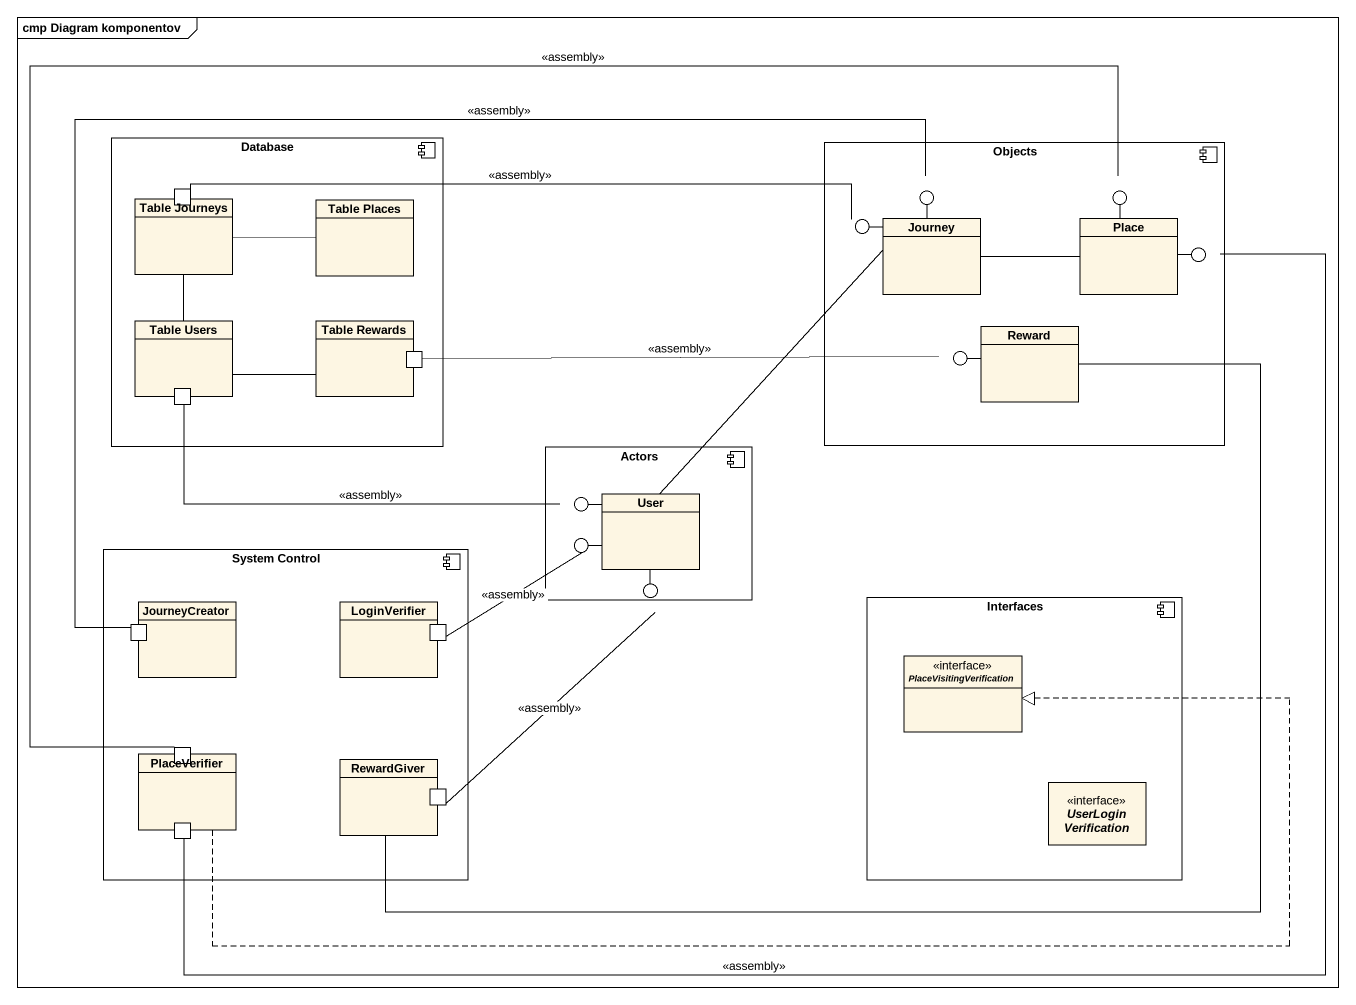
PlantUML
@startuml
mainframe cmp Diagram komponentov
allowmixing
hide circle
hide empty members
component "Database" as Database_ {
  rectangle "Table Journeys" as Table_Journeys {
    port " " as port1
  }
  class "Table Places" as Table_Places
  rectangle "Table Users" as Table_Users {
    port " " as port3
  }
  rectangle "Table Rewards" as Table_Rewards {
    port " " as port2
  }
}
component Objects {
  class Journey
  class Place
  class Reward
}
() " " as lollipop1
() " " as lollipop2
() " " as lollipop3
() " " as lollipop4
() " " as lollipop5
component Actors {
  class User
}
() " " as lollipop6
component "System Control" as System_Control {
  rectangle JourneyCreator {
    port " " as port4
  }
  rectangle LoginVerifier {
    port " " as port5
  }
  rectangle PlaceVerifier {
    port " " as port6
    port " " as port8
  }
  rectangle RewardGiver {
    port " " as port7
  }
}
() " " as lollipop7
() " " as lollipop8
component Interfaces {
  interface PlaceVisitingVerification
  interface UserLoginVerification
}
Journey -up- lollipop1
Place -up- lollipop2
Journey -left- lollipop3
Place -right- lollipop4
Reward -left- lollipop5
User -left- lollipop6
User -left- lollipop7
User -- lollipop8
Table_Journeys -right- Table_Places
port1 -right- lollipop3 : <<assembly>>
Journey -right- Place
Table_Users -up- Table_Journeys
Table_Users -right- Table_Rewards
port2 -right- lollipop5 : <<assembly>>
port3 -right- lollipop6 : <<assembly>>
User -up- Journey
port4 -right- lollipop1 : <<assembly>>
port5 -up- lollipop7 : <<assembly>>
PlaceVerifier .right.|> PlaceVisitingVerification
port6 -right- lollipop2 : <<assembly>>
RewardGiver -up- Reward
port7 -up- lollipop8 : <<assembly>>
port8 -right- lollipop4 : <<assembly>>
@enduml
